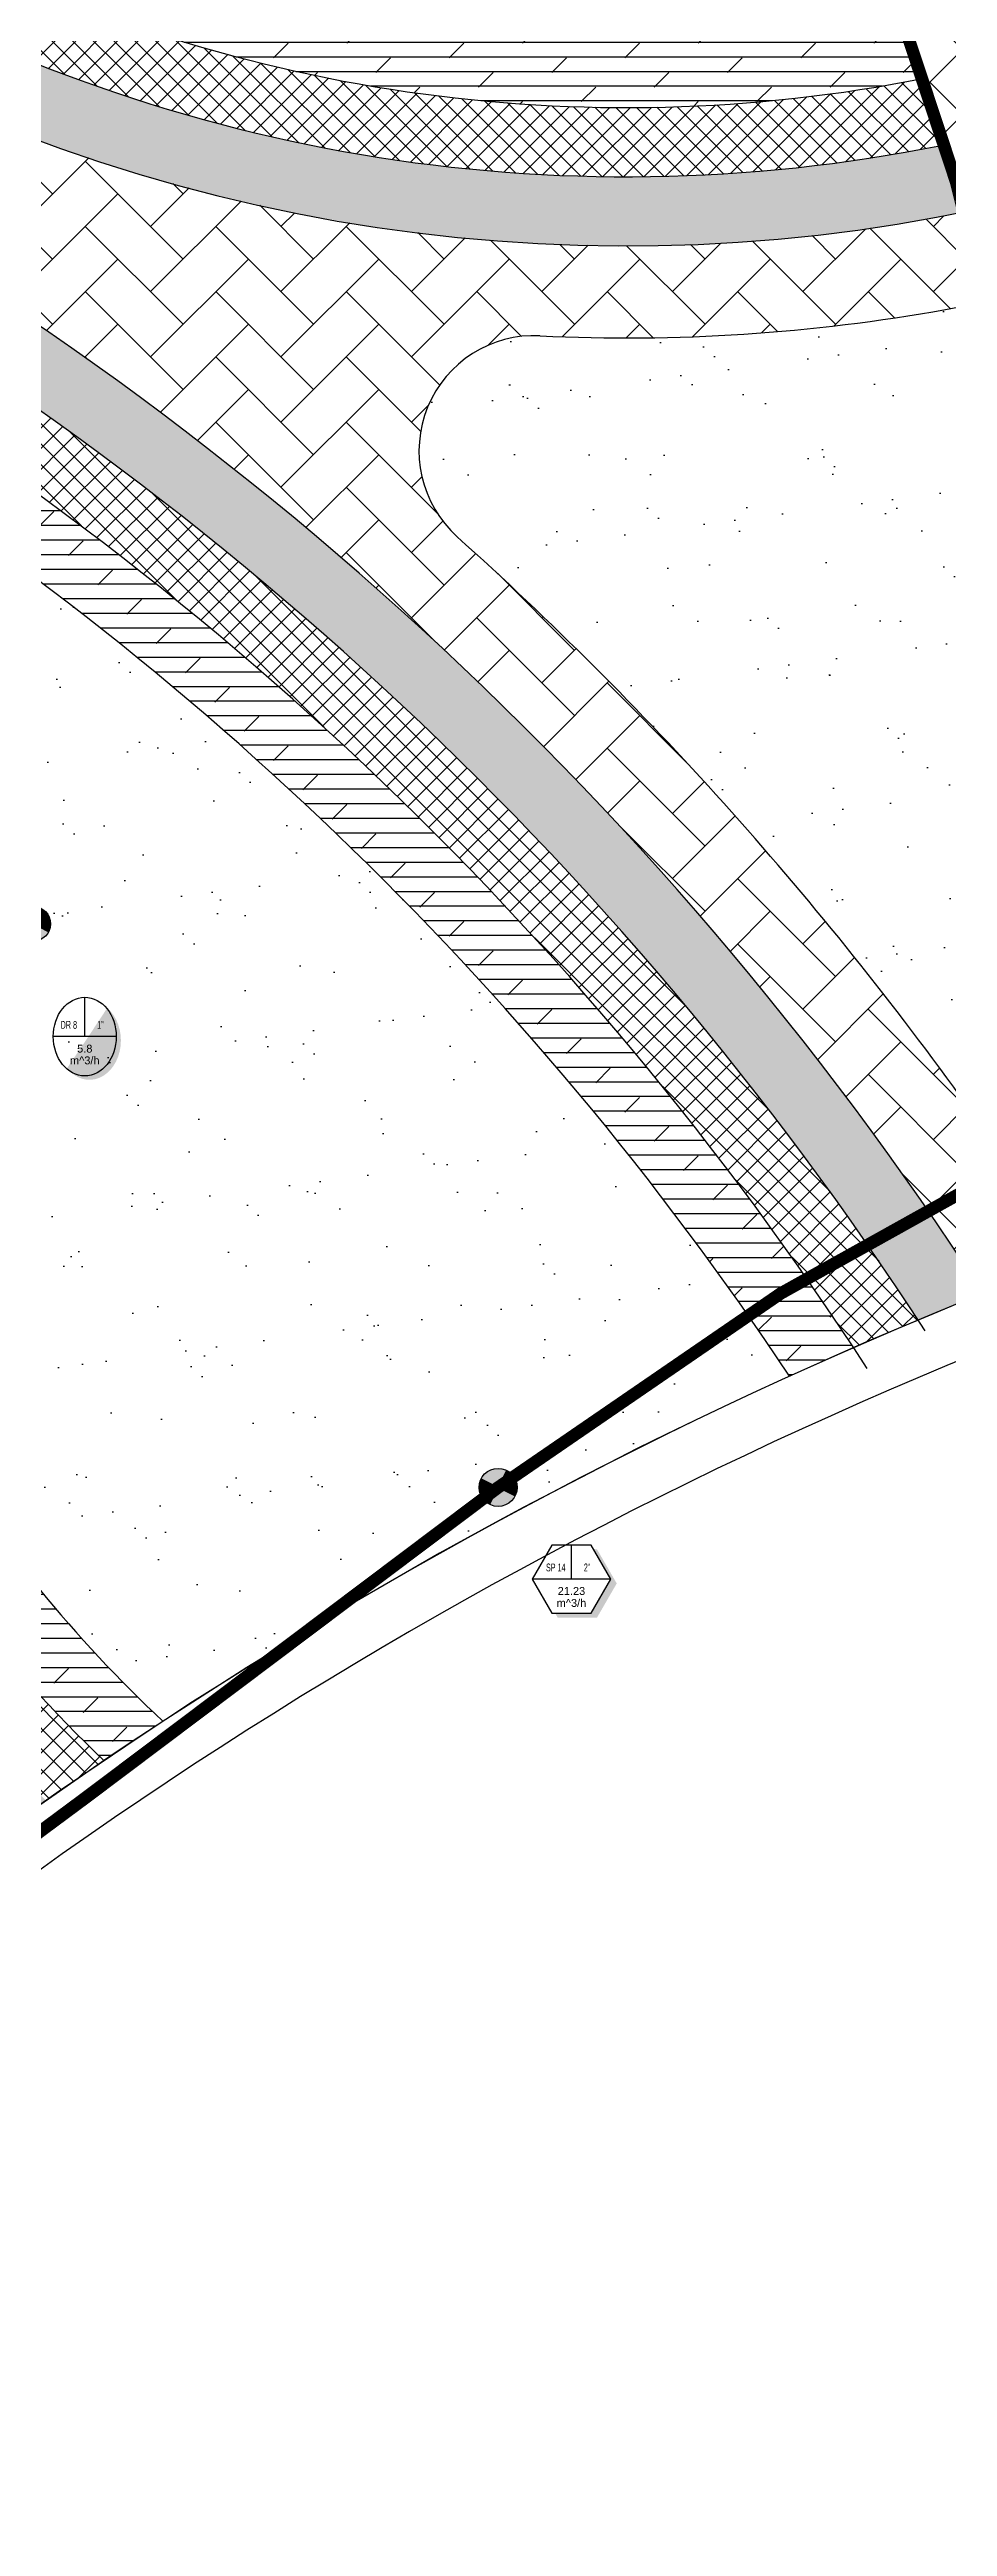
# Model space of a CAD drawing. Extents: x 671027 to 671570, y 802418 to 802669.
# Drawn here: x 671319.3 to 671358.3, y 802420.5 to 802527.9 of the extents above; entities that cross this region are included whole.
import ezdxf
from ezdxf.enums import TextEntityAlignment as Align

# ---------------------------------------------------------------- set-up
doc = ezdxf.new("R2010")
doc.units = 0
doc.linetypes.add('1', pattern=[0])
for name, color, linetype in [('Grass', 7, 'Continuous'), ('L-IRR-CONT-CABLES', 171, 'Continuous'), ('L-VALV-NOTN', 7, 'Continuous'), ('L-VALV-SYMB', 7, 'Continuous'), ('L-ZONE-ATTR-VALV', 7, 'Continuous'), ('ROAD BORDER', 7, 'Continuous'), ('Roads boundry', 7, 'Continuous'), ('shrubs-Gc', 7, 'Continuous')]:
    doc.layers.add(name, color=color, linetype=linetype)
doc.layers.add('Hardscape', color=80, linetype='1', lineweight=15)
doc.layers.add('L-SYMB-TRIM', color=7, linetype='Continuous', true_color=0x000000)
doc.styles.get("Standard").update_dxf_attribs({"font": 'arial.ttf'})
doc.styles.add('ValveZoneLabelText', font='arial.ttf', dxfattribs={"height": 0.2})
doc.linetypes.add('PIPE 90', pattern='A,12.7,-5.08,["GAS",Standard,S=2.54,R=0,X=-2.54,Y=-1.27],-6.35', length=24.13)

# ---------------------------------------------------------------- blocks, each defined once
blk = doc.blocks.new('valvesym-1')
at = {"linetype": 'Continuous', "lineweight": 0}
for points in [[(-0.006, 0), (-0.747, 0), (-0.75, 0.006), (-0.741, 0.117), (-0.713, 0.232), (-0.668, 0.34), (-0.607, 0.441), (-0.53, 0.53), (-0.441, 0.607), (-0.34, 0.668), (-0.232, 0.713), (-0.117, 0.741), (-0.006, 0.75), (0, 0.747), (0, 0.006)], [(0.747, 0), (0.006, 0), (0, -0.006), (0, -0.747), (0.006, -0.75), (0.117, -0.741), (0.232, -0.713), (0.34, -0.668), (0.441, -0.607), (0.53, -0.53), (0.607, -0.441), (0.668, -0.34), (0.713, -0.232), (0.741, -0.117), (0.75, -0.006)]]:
    blk.add_hatch(color=0, dxfattribs=at).paths.add_polyline_path(points, flags=0)
at = {"layer": 'L-SYMB-TRIM', "linetype": 'Continuous', "lineweight": 0}
h = blk.add_hatch(color=256, dxfattribs=at)
edge = h.paths.add_edge_path()
edge.add_arc((0, 0), 0.75, 0, 360)
at = {"color": 0, "linetype": 'Continuous', "ltscale": 0.102234, "flags": 128}
for points in [[(0.75, 0), (-0.75, 0)], [(0, 0.75), (0, -0.75)]]:
    blk.add_lwpolyline(points, dxfattribs=at)
at = {"color": 0, "linetype": 'Continuous', "ltscale": 0.102234}
blk.add_circle((0, 0), 0.75, dxfattribs=at)
blk = doc.blocks.new('ControlValve-1')
at = {"layer": 'L-VALV-SYMB', "color": 0, "xscale": 1.000000032, "yscale": 1.000000032}
blk.add_blockref('valvesym-1', (0, 0), dxfattribs=at)
at = {"layer": 'L-ZONE-ATTR-VALV', "style": 'ValveZoneLabelText'}
blk.add_attdef('WaterSource/ZoneId', (0, 0), '', height=0.2, dxfattribs=at)
blk = doc.blocks.new('V-D-1')
at = {"layer": 'L-VALV-SYMB', "color": 104, "rotation": 62.62040453323404}
blk.add_blockref('ControlValve-1', (0, 0), dxfattribs=at)
blk = doc.blocks.new('vnotation-4')
h = blk.add_hatch(color=256)
edge = h.paths.add_edge_path()
edge.add_ellipse((0, 0), major_axis=(0, 0.5), ratio=0.8, start_angle=151.2394, end_angle=321.1378)
edge.add_ellipse((0.059, -0.049), major_axis=(0, 0.5), ratio=0.8, start_angle=141.1378, end_angle=331.2394, ccw=False)
for p, q in [((0, 0), (0, 0.5)), ((0.4, 0), (-0.4, 0))]:
    blk.add_line(p, q)
blk.add_ellipse((0, 0), major_axis=(0, 0.5), ratio=0.8, start_param=-3.141592653589793, end_param=3.141592653589793)
for tag, p in [('AA', (-0.2, 0.15)), ('2', (0.2, 0.15)), ('GPM', (0, -0.3)), ('20', (0, -0.15))]:
    blk.add_attdef(tag, text='', height=0.1).set_placement(p, align=Align.MIDDLE_CENTER)
at = {"flags": 1}
blk.add_attdef('WATERSOURCE/ZONEID', text='', height=0.005, dxfattribs=at).set_placement((0, 0), align=Align.MIDDLE_CENTER)
blk = doc.blocks.new('V_S_2')
at = {"layer": 'L-VALV-SYMB', "color": 12, "rotation": 63.40581976892219}
blk.add_blockref('ControlValve-1', (0, 0), dxfattribs=at)
blk = doc.blocks.new('vnotation-6')
blk.add_hatch(color=256).paths.add_polyline_path([(0.281, 0.379), (0.5, 0), (0.25, -0.433), (-0.206, -0.433), (-0.175, -0.487), (0.325, -0.487), (0.575, -0.054), (0.325, 0.379)])
for p, q in [((0, 0), (0, 0.433)), ((0.5, 0), (-0.5, 0))]:
    blk.add_line(p, q)
blk.add_lwpolyline([(0.5, 0), (0.25, 0.433), (-0.25, 0.433), (-0.5, 0), (-0.25, -0.433), (0.25, -0.433)], close=True)
for tag, p in [('AA', (-0.2, 0.2)), ('2', (0.2, 0.2)), ('GPM', (0, -0.3)), ('20', (0, -0.15))]:
    blk.add_attdef(tag, text='', height=0.1).set_placement(p, align=Align.MIDDLE_CENTER)
at = {"flags": 1}
blk.add_attdef('WATERSOURCE/ZONEID', text='', height=0.005, dxfattribs=at).set_placement((0, 0), align=Align.MIDDLE_CENTER)

msp = doc.modelspace()

# ---------------------------------------------------------------- hatches: boundary and pattern name
at = {"layer": 'Grass', "linetype": 'ByBlock'}
h = msp.add_hatch(dxfattribs=at)
h.set_pattern_fill('AR-SAND', color=94, scale=0.1)
h.paths.add_polyline_path([(671381.43, 802514.81, 0.706633), (671375.03, 802521.73, -0.114395), (671340.59, 802515.5, 0.705998), (671337, 802506.79, -0.053515), (671358.83, 802482.51, 0.630416), (671369.48, 802484.44, -0.054281)])
h = msp.add_hatch(dxfattribs=at)
h.set_pattern_fill('AR-SAND', color=94, scale=0.1)
h.paths.add_polyline_path([(671351.41, 802470.39, 0.038439), (671324.25, 802455.42, -0.067375), (671314.31, 802467.6, 0.485751), (671305.75, 802501.15, -0.049505), (671307.48, 802512.6, -0.110134)])
at = {"layer": 'Hardscape'}
h = msp.add_hatch(dxfattribs=at)
h.set_pattern_fill('AR-HBONE', color=251, scale=0.5)
h.set_pattern_definition([(45, (-675480.1106, -802687.9176), (2e-16, 2.8284271247), [6, -2]), (135, (-675478.6964, -802686.5034), (2e-16, 2.8284271247), [6, -2])])
h.paths.add_polyline_path([(671420.99, 802530.42, 0.356419), (671421.46, 802534.19, 0.06502), (671410.3, 802547.67, -0.006819), (671413.15, 802550.48, -0.068428), (671425.44, 802535.35, 0.295554), (671428.38, 802533.93, -0.809739), (671436.73, 802509.85, 0.295554), (671435.3, 802506.91, -0.06457), (671435.17, 802488.51, 0.005006), (671431.13, 802488.47, 0.062759), (671431.45, 802505.36, 0.356419), (671428.76, 802508.03, -0.642268)])
h.paths.add_polyline_path([(671430.82, 802513.01, 1), (671429.16, 802528.99, 1)], flags=16)
h.paths.add_polyline_path([(671365.9, 802565.76, 0.37013), (671362.87, 802563.29, -0.201969), (671357.37, 802554.81, 0.314972), (671356.14, 802551.59), (671357.44, 802546.43), (671363.59, 802521.96, -0.017017), (671358.72, 802520.82), (671351.29, 802550.37, 0.314972), (671348.69, 802552.63, -0.222057), (671339.24, 802558.31, 0.370131), (671335.48, 802559.34, 0.158108), (671305.07, 802530.81, -0.013661), (671301.74, 802533.05, -0.162678), (671335.25, 802563.64, 0.283162), (671337.03, 802566.23, -0.235223), (671342.72, 802576.36, 0.315352), (671343.95, 802579.58), (671336.38, 802609.71, -0.01955), (671341.18, 802611.09), (671348.8, 802580.8, 0.314972), (671351.4, 802578.54, -0.25569), (671361.69, 802571.43, 0.283162), (671364.37, 802569.78, -0.163199), (671407.49, 802555.25, -0.013661), (671405.34, 802551.85, 0.158628)])
h.paths.add_polyline_path([(671349.22, 802573.57, 1), (671350.88, 802557.6, 1)], flags=16)
h = msp.add_hatch(dxfattribs=at)
h.set_pattern_fill('AR-HBONE', color=251, scale=0.5)
h.set_pattern_definition([(45, (-673847.9582, -801760.7936), (0, 2.8284271247), [6, -2]), (135, (-673846.544, -801759.3794), (2e-16, 2.8284271247), [6, -2])])
h.paths.add_polyline_path([(671278.32, 802535.44, -0.006934), (671284.91, 802549.74, 0.66463), (671416.84, 802580.64), (671417.1, 802580.41), (671432.73, 802566.33, 0.188342), (671372.08, 802478.45, 0.016164), (671359.82, 802473.98, 0.176635)])
h.paths.add_polyline_path([(671337, 802506.79, -0.053515), (671358.83, 802482.51, 0.630416), (671369.48, 802484.44, -0.054281), (671381.43, 802514.81, 0.706633), (671375.03, 802521.73, -0.114395), (671340.59, 802515.5, 0.705998)], flags=16)
h.paths.add_polyline_path([(671294.67, 802534.78, -0.03752), (671286.54, 802542.86, 0.5445), (671284.88, 802542.63, 0.00211), (671282.89, 802538.3, 0.44365), (671283.48, 802536.94, -0.017856), (671293.63, 802533.09, 0.855837)], flags=16)
h.paths.add_polyline_path([(671416.59, 802557.7, -0.020041), (671425.95, 802565.21, 0.474379), (671426.1, 802568.31), (671421.17, 802572.75, 0.554524), (671417.91, 802571.82, -0.041116), (671413.47, 802560.07, 0.813097)], flags=16)
at = {"layer": 'shrubs-Gc'}
h = msp.add_hatch(dxfattribs=at)
h.set_pattern_fill('AR-SAND', color=219, scale=0.01125)
h.paths.add_polyline_path([(671305.07, 802530.81, -0.158108), (671335.48, 802559.34, -0.370131), (671339.24, 802558.31, 0.010308), (671339.55, 802557.87, 0.158242), (671309.22, 802531.98, 0.184957), (671357.98, 802523.76), (671358.72, 802520.82, -0.192545)])
h = msp.add_hatch(dxfattribs=at)
h.set_pattern_fill('ANSI37', color=74, scale=0.2)
h.paths.add_polyline_path([(671313.48, 802533.04, 0.17217), (671357.25, 802526.67), (671357.98, 802523.76, -0.184957), (671309.22, 802531.98, -0.158242), (671339.55, 802557.87, 0.062096), (671341.77, 802555.53, 0.15002)])
at = {"layer": 'shrubs-Gc', "linetype": 'ByBlock'}
h = msp.add_hatch(dxfattribs=at)
h.set_pattern_fill('DOLMIT', color=240, scale=0.1)
h.paths.add_polyline_path([(671318.01, 802534.15, 0.157382), (671356.52, 802529.58), (671357.25, 802526.67, -0.17217), (671313.48, 802533.04, -0.15002), (671341.77, 802555.53, 0.074209), (671345.06, 802553.55, 0.145081)])
at = {"layer": 'shrubs-Gc'}
h = msp.add_hatch(dxfattribs=at)
h.set_pattern_fill('AR-SAND', color=219, scale=0.01125)
h.paths.add_polyline_path([(671296.7, 802496.72, -0.110571), (671302.51, 802525.66, -0.131747), (671359.82, 802473.98, 0.003779), (671356.99, 802472.82, 0.125113), (671304.02, 802521.48, 0.098023), (671299.7, 802496.78, -0.642268), (671306.9, 802468.53, 0.080284), (671319.17, 802451.98, 0.003771), (671316.68, 802450.21, -0.07826), (671304.24, 802467.15, -0.356419), (671305.02, 802470.87, 0.642268), (671299.16, 802493.83, -0.356419)])
h = msp.add_hatch(dxfattribs=at)
h.set_pattern_fill('ANSI37', color=74, scale=0.2)
h.paths.add_polyline_path([(671310.64, 802467.92, 0.073431), (671321.69, 802453.71, 0.003788), (671319.17, 802451.98, -0.080284), (671306.9, 802468.53, 0.642268), (671299.7, 802496.78, -0.098023), (671304.02, 802521.48, -0.125113), (671356.99, 802472.82, 0.003771), (671354.19, 802471.63, 0.117953), (671305.67, 802517.14, 0.074591), (671302.69, 802499.12, -0.551937)])
at = {"layer": 'shrubs-Gc', "linetype": 'ByBlock'}
h = msp.add_hatch(dxfattribs=at)
h.set_pattern_fill('DOLMIT', color=240, scale=0.1)
h.paths.add_polyline_path([(671354.19, 802471.63, 0.003764), (671351.41, 802470.39, 0.110134), (671307.48, 802512.6, 0.049505), (671305.75, 802501.15, -0.485751), (671314.31, 802467.6, 0.067375), (671324.25, 802455.42, 0.003809), (671321.69, 802453.71, -0.073431), (671310.64, 802467.92, 0.551937), (671302.69, 802499.12, -0.074591), (671305.67, 802517.14, -0.117953)])

# ---------------------------------------------------------------- linework, layer by layer
at = {"color": 0}
msp.add_line((671358.74, 802520.74), (671351.29, 802550.37), dxfattribs=at)
for centre, radius, start, end in [((671344.39, 802592.9), 73.49, 237.6543, 326.0471), ((671344.39, 802592.9), 77.49, 267.1885, 293.2925), ((671340.34, 802510.51), 5, 87.1885, 228.0766), ((671234.79, 802392.97), 152.97, 35.8235, 48.0766)]:
    msp.add_arc(centre, radius, start, end, dxfattribs=at)
at = {"color": 119}
for centre, radius, start, end in [((671344.34, 802591.53), 66.13, 242.1867, 281.2621), ((671344.34, 802591.53), 69.13, 239.4704, 281.3858), ((671234.79, 802392.97), 145.97, 32.9416, 61.6886), ((671234.79, 802392.97), 142.97, 32.9416, 60.2839), ((671234.79, 802392.97), 139.97, 33.5777, 58.7173), ((671364.26, 802498.2), 61.58, 209.4645, 226.2636), ((671364.26, 802498.2), 58.58, 211.5007, 226.9187)]:
    msp.add_arc(centre, radius, start, end, dxfattribs=at)
msp.add_arc((671234.79, 802392.97), 148.97, 32.9416, 62.9629)
at = {"layer": 'L-IRR-CONT-CABLES', "ltscale": 2, "const_width": 0.542}
for points in [[(671274, 802523.04), (671275.65, 802526.85, -0.669665), (671443.63, 802524.01)], [(671446.66, 802498), (671435.83, 802498.03, 0.164082), (671338.77, 802465.56, -0.004682), (671284.98, 802425.61, -0.000002)]]:
    msp.add_lwpolyline(points, format="xyb", dxfattribs=at)
msp.add_lwpolyline([(671360.89, 802515.34), (671353.6, 802537.35)], dxfattribs=at)
at = {"layer": 'ROAD BORDER'}
msp.add_arc((671435.03, 802286.51), 202, 84.9488, 135.5516, dxfattribs=at)
at = {"layer": 'ROAD BORDER', "color": 0}
msp.add_arc((671435.03, 802286.45), 199.75, 84.9578, 135.5606, dxfattribs=at)
msp.add_arc((671435.03, 802286.45), 199.75, 84.9578, 135.5606, dxfattribs=at)
at = {"layer": 'Roads boundry', "color": 3}
msp.add_lwpolyline([(671248.59, 802451.99, -0.061033), (671300.24, 802580.06, -0.480427), (671399.32, 802596.5), (671471.76, 802531.2, -0.720128), (671452.82, 802487.72, 0.224449), (671290.83, 802427.96, -0.764766), (671248.57, 802451.91)], format="xyb", close=True, dxfattribs=at)
at = {"layer": 'Roads boundry'}
msp.add_arc((671435.03, 802286.45), 199.75, 84.9578, 135.5606, dxfattribs=at)
msp.add_arc((671435.03, 802286.45), 199.75, 84.9578, 135.5606, dxfattribs=at)
msp.add_arc((671435.03, 802286.45), 199.75, 84.9578, 135.5606, dxfattribs=at)
msp.add_arc((671435.03, 802286.45), 199.75, 84.9578, 135.5606, dxfattribs=at)

# ---------------------------------------------------------------- block references
at = {"layer": 'L-VALV-NOTN'}
ref = msp.add_blockref('vnotation-4', (671320.85, 802485.11), dxfattribs=dict(at, xscale=3.413760000000002, yscale=3.413760000000002, zscale=1.4))
ref.add_attrib('AA', 'DR 8', dxfattribs={"layer": '0', "height": 0.341, "width": 0.6}).set_placement((671320.16, 802485.62), align=Align.MIDDLE_CENTER)
ref.add_attrib('2', '1"', dxfattribs={"layer": '0', "height": 0.341, "width": 0.6}).set_placement((671321.53, 802485.62), align=Align.MIDDLE_CENTER)
ref.add_attrib('20', '5.8', dxfattribs={"layer": '0', "height": 0.341}).set_placement((671320.85, 802484.59), align=Align.MIDDLE_CENTER)
ref.add_attrib('GPM', 'm^ 3/h', dxfattribs={"layer": '0', "height": 0.341}).set_placement((671320.85, 802484.08), align=Align.MIDDLE_CENTER)
ref = msp.add_blockref('vnotation-6', (671341.95, 802461.58), dxfattribs=dict(at, xscale=3.413760000000002, yscale=3.413760000000002, zscale=1.4))
ref.add_attrib('AA', 'SP 14', dxfattribs={"layer": '0', "height": 0.341, "width": 0.6}).set_placement((671341.27, 802462.09), align=Align.MIDDLE_CENTER)
ref.add_attrib('2', '2"', dxfattribs={"layer": '0', "height": 0.341, "width": 0.6}).set_placement((671342.63, 802462.09), align=Align.MIDDLE_CENTER)
ref.add_attrib('20', '21.23', dxfattribs={"layer": '0', "height": 0.341}).set_placement((671341.95, 802461.07), align=Align.MIDDLE_CENTER)
ref.add_attrib('GPM', 'm^ 3/h', dxfattribs={"layer": '0', "height": 0.341}).set_placement((671341.95, 802460.55), align=Align.MIDDLE_CENTER)
at = {"layer": 'L-VALV-SYMB', "linetype": 'PIPE 90'}
msp.add_blockref('V-D-1', (671318.62, 802490), dxfattribs=at)
at = {"layer": 'L-VALV-SYMB', "linetype": 'PIPE 90', "xscale": 1.1, "yscale": 1.1, "zscale": 1.1}
msp.add_blockref('V_S_2', (671338.77, 802465.56), dxfattribs=at)

doc.saveas('drawing.dxf')
